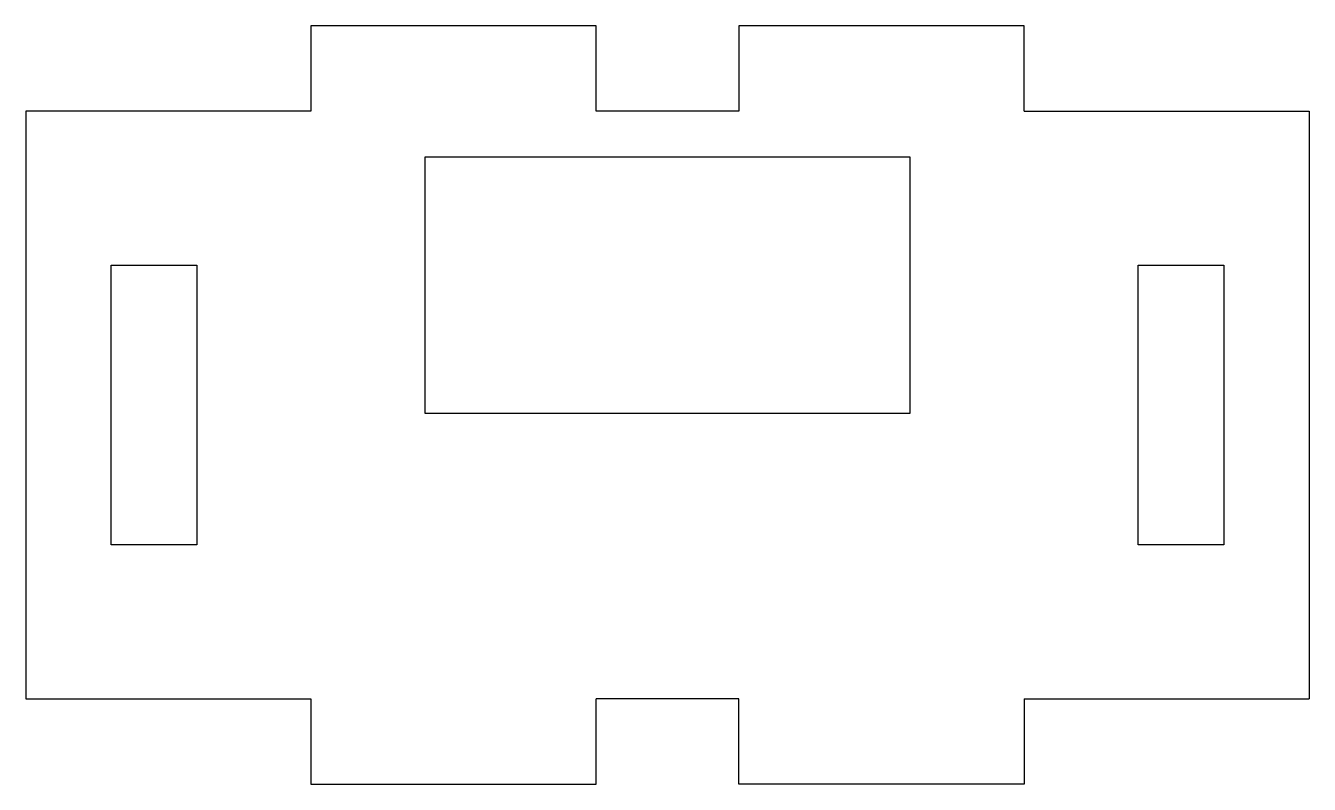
# Model space of a CAD drawing. Extents: x 0 to 45, y 43 to 69.6.
import ezdxf

# ---------------------------------------------------------------- set-up
doc = ezdxf.new("R2010")
doc.units = 0
doc.layers.get('0').update_dxf_attribs({"linetype": 'continuous'})

# ---------------------------------------------------------------- blocks, each defined once
blk = doc.blocks.new('PAD001')
at = {"color": 0}
for p, q in [((20, 69.6), (10, 69.6)), ((10, 69.6), (10, 66.6)), ((20, 66.6), (20, 69.6)), ((35, 69.6), (25, 69.6)), ((25, 69.6), (25, 66.6)), ((35, 66.6), (35, 69.6)), ((10, 66.6), (0, 66.6)), ((0, 66.6), (0, 46)), ((25, 66.6), (20, 66.6)), ((35, 66.6), (45, 66.6)), ((45, 66.6), (45, 46)), ((14, 65), (31, 65)), ((14, 56), (14, 65)), ((31, 65), (31, 56)), ((3, 61.2), (6, 61.2)), ((3, 51.4), (3, 61.2)), ((6, 61.2), (6, 51.4)), ((39, 61.2), (42, 61.2)), ((39, 51.4), (39, 61.2)), ((42, 61.2), (42, 51.4)), ((31, 56), (14, 56)), ((6, 51.4), (3, 51.4)), ((42, 51.4), (39, 51.4)), ((0, 46), (10, 46)), ((10, 46), (10, 43)), ((20, 43), (20, 46)), ((25, 46), (20, 46)), ((25, 43), (25, 46)), ((35, 46), (35, 43)), ((35, 46), (45, 46)), ((10, 43), (20, 43)), ((35, 43), (25, 43))]:
    blk.add_line(p, q, dxfattribs=at)

msp = doc.modelspace()

# ---------------------------------------------------------------- block references
at = {"color": 0}
msp.add_blockref('PAD001', (0, 0), dxfattribs=at)

doc.saveas('drawing.dxf')
